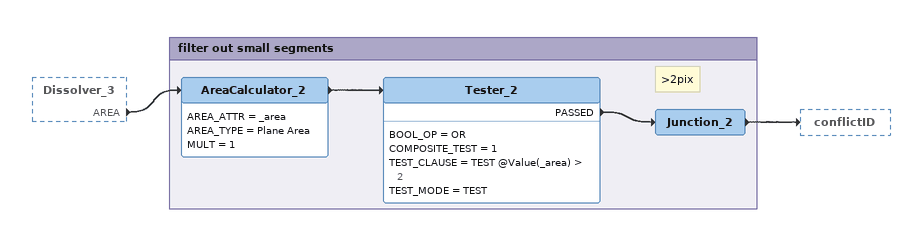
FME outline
Dissolver_3 [outside]
    AREA -> AreaCalculator_2

Bookmark: filter out small segments
AreaCalculator_2
    AREA_ATTR = _area
    AREA_TYPE = Plane Area
    MULT = 1
    -> Tester_2
Tester_2
    BOOL_OP = OR
    COMPOSITE_TEST = 1
    TEST_CLAUSE = TEST @Value(_area) > 2
    TEST_MODE = TEST
    PASSED -> Junction_2
Note: >2pix
Junction_2
    -> conflictID
